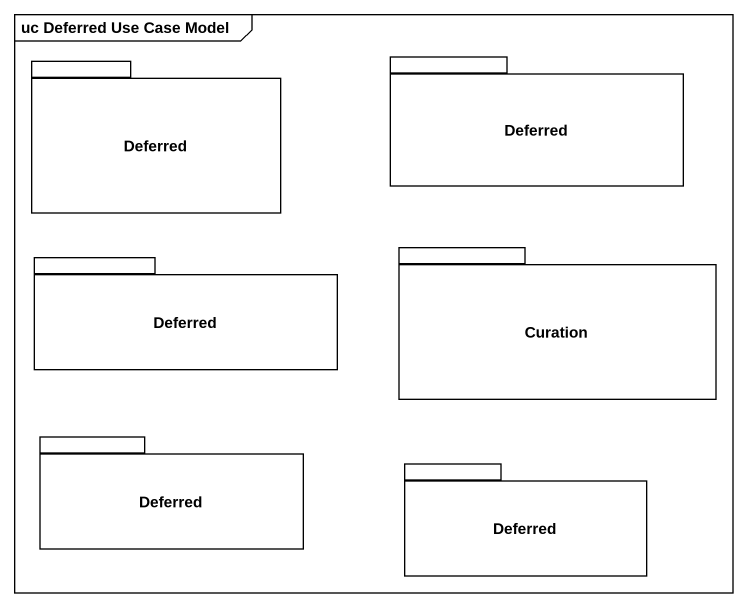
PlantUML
@startuml
mainframe uc Deferred Use Case Model
package Deferred {
}
package "Deferred" as Deferred_2 {
}
package "Deferred" as Deferred_3 {
}
package Curation {
}
package "Deferred" as Deferred_4 {
}
package "Deferred" as Deferred_5 {
}
@enduml
